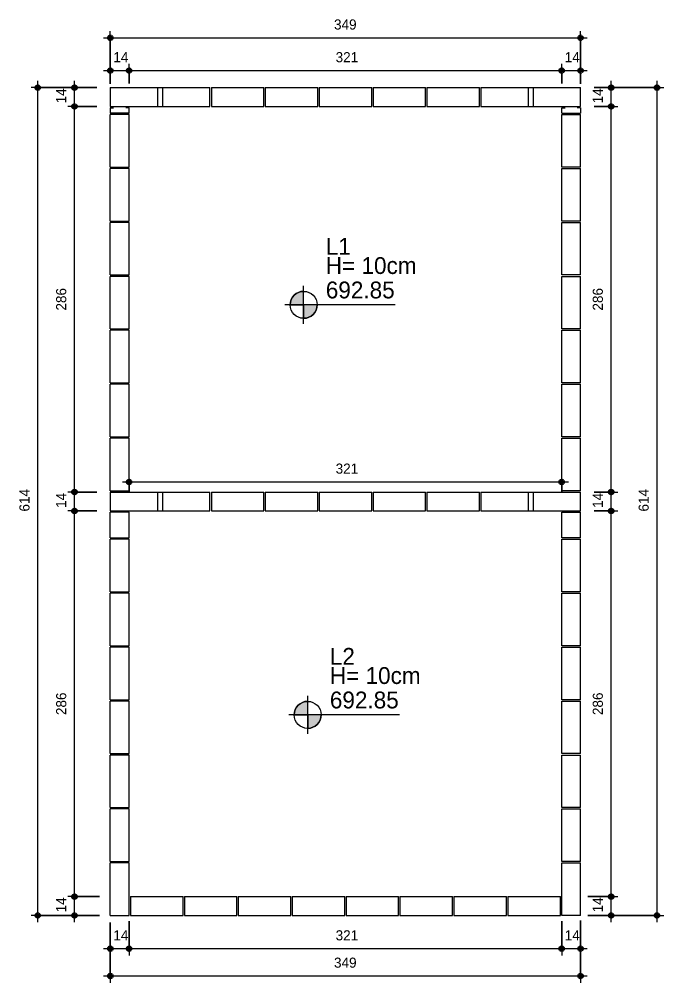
# Model space of a CAD drawing. Header units: centimetres. Extents: x 170 to 15941, y -2277 to 8860.
# Drawn here: x 15463 to 15941, y -625 to 90 of the extents above; entities that cross this region are included whole.
import ezdxf

# ---------------------------------------------------------------- set-up
doc = ezdxf.new("R2010")
doc.units = ezdxf.units.CM
doc.layers.add('A-ANNO-DIMS-1', color=1, linetype='Continuous', lineweight=9, true_color=0xff0000)
doc.layers.add('A-DETL-GENF-3', color=251, linetype='Continuous', lineweight=9, true_color=0x515151)
for name, color, linetype, lineweight in [('A-ANNO-DIMS-50', 7, 'Continuous', 9), ('A-DETL-THIN', 7, 'Continuous', 9), ('G-ANNO-TEXT', 7, 'Continuous', 9), ('S-BEAM', 7, 'Continuous', 9), ('S-BEAM-1', 7, 'Continuous', 13)]:
    doc.layers.add(name, color=color, linetype=linetype, lineweight=lineweight)
doc.styles.add('Bahnschrift_2', font='', dxfattribs={"height": 12.5})
doc.styles.add('Bahnschrift_7', font='', dxfattribs={"height": 7.5})
doc.styles.get('Bahnschrift_2').set_extended_font_data('Bahnschrift')
doc.styles.get('Bahnschrift_7').set_extended_font_data('Bahnschrift')
doc.dimstyles.new('COTA_LINEAR_3', dxfattribs={"dimscale": 30.48, "dimtxt": 8.33133, "dimasz": 0.393701, "dimexe": 0.164042, "dimexo": 0.328084, "dimgap": 0.131234, "dimtad": 1, "dimdec": 0, "dimzin": 0, "dimdsep": 46, "dimtxsty": 'Bahnschrift_7', "dimblk1": 'DOTSMALL', "dimblk2": 'DOTSMALL', "dimsah": 1, "dimcen": 0.09, "dimdle": 0.164042, "dimazin": 0, "dimtfac": 1, "dimtdec": 4, "dimtix": 1, "dimtmove": 0, "dimatfit": 3, "dimfxl": 1, "dimtvp": 1, "dimtolj": 1, "dimtzin": 0, "dimarcsym": 2})

# ---------------------------------------------------------------- blocks, each defined once
blk = doc.blocks.new('LEONE - BLOCO CANALETA 14X39X2 - LEONE - BLOCO CANALETA 14X39X19-2679375-COB_ RESERVATÓRIO')
at = {"layer": 'S-BEAM-1'}
for p, q in [((-19.5, 7), (19.5, 7)), ((-19.5, 7), (-19.5, -7)), ((19.5, -7), (19.5, 7)), ((-19.5, -7), (19.5, -7))]:
    blk.add_line(p, q, dxfattribs=at)
blk = doc.blocks.new('LEONE - BLOCO CANALETA 14X39X1 - LEONE - BLOCO CANALETA 14X39X19-2457813-COB_ RESERVATÓRIO')
at = {"layer": 'S-BEAM-1'}
for p, q in [((-19.5, 7), (19.5, 7)), ((-19.5, 7), (-19.5, -7)), ((19.5, -7), (19.5, 7)), ((-19.5, -7), (19.5, -7))]:
    blk.add_line(p, q, dxfattribs=at)
blk = doc.blocks.new('LEONE - BLOCO 14x04x19 - LEONE - BLOCO 14x04x19-533013-COB_ RESERVATÓRIO')
at = {"layer": 'S-BEAM-1'}
for p, q in [((1.5, 7), (-2.5, 7)), ((-2.5, -7), (-2.5, 7)), ((1.5, 7), (1.5, 4.5)), ((-2.5, -7), (1.5, -7)), ((1.5, -7), (1.5, -4.5))]:
    blk.add_line(p, q, dxfattribs=at)
blk = doc.blocks.new('LEONE - BLOCO CANALETA 14X19X19 - LEONE - BLOCO CANALETA 14X19X19-561206-COB_ RESERVATÓRIO')
at = {"layer": 'S-BEAM-1'}
for p, q in [((-9.5, 7), (9.5, 7)), ((-9.5, 7), (-9.5, -7)), ((9.5, -7), (9.5, 7)), ((-9.5, -7), (9.5, -7))]:
    blk.add_line(p, q, dxfattribs=at)
blk = doc.blocks.new('LEONE - BLOCO CANALETA 14X39X1 - LEONE - BLOCO CANALETA 14X39X19-3508886-COB_ RESERVATÓRIO')
at = {"layer": 'S-BEAM-1'}
for p, q in [((-19.5, 7), (19.5, 7)), ((-19.5, -7), (-19.5, 7)), ((19.5, 7), (19.5, -7)), ((-19.5, -7), (19.5, -7))]:
    blk.add_line(p, q, dxfattribs=at)
blk = doc.blocks.new('LEONE - BLOCO 14x04x19 - LEONE - BLOCO 14x04x19-3024611-COB_ RESERVATÓRIO')
at = {"layer": 'S-BEAM-1'}
for p, q in [((-2.5, 7), (1.5, 7)), ((-2.5, 7), (-2.5, -7)), ((1.5, 7), (1.5, 4.5)), ((1.5, -7), (-2.5, -7)), ((1.5, -7), (1.5, -4.5))]:
    blk.add_line(p, q, dxfattribs=at)
blk = doc.blocks.new('LEONE - BLOCO CANALETA 14X19X19 - LEONE - BLOCO CANALETA 14X19X19-3028554-COB_ RESERVATÓRIO')
at = {"layer": 'S-BEAM-1'}
for p, q in [((-9.5, 7), (9.5, 7)), ((-9.5, -7), (-9.5, 7)), ((9.5, 7), (9.5, -7)), ((-9.5, -7), (9.5, -7))]:
    blk.add_line(p, q, dxfattribs=at)
blk = doc.blocks.new('DIMBLOCK505-COB_ RESERVATÓRIO')
at = {"layer": 'A-ANNO-DIMS-50', "lineweight": 35, "true_color": 0xff0000}
h = blk.add_hatch(color=1, dxfattribs=at)
edge = h.paths.add_edge_path()
edge.add_arc((15901.93, -560.76), 1.5, 0, 360)
h = blk.add_hatch(color=1, dxfattribs=at)
edge = h.paths.add_edge_path()
edge.add_arc((15901.93, -574.76), 1.5, 0, 360)
at = {"layer": 'A-ANNO-DIMS-50', "color": 1, "true_color": 0xff0000}
for p, q in [((15884.57, -560.76), (15906.93, -560.76)), ((15901.93, -560.76), (15884.57, -560.76)), ((15901.93, -579.76), (15901.93, -560.76)), ((15884.57, -574.76), (15906.93, -574.76)), ((15901.93, -574.76), (15884.57, -574.76))]:
    blk.add_line(p, q, dxfattribs=at)
at = {"layer": 'A-ANNO-DIMS-50', "color": 1, "lineweight": 35, "true_color": 0xff0000}
for centre in [(15901.93, -560.76), (15901.93, -574.76)]:
    blk.add_circle(centre, 1.5, dxfattribs=at)
at = {"layer": 'A-ANNO-DIMS-50', "color": 0, "insert": (15888.28, -572.49), "char_height": 7.5, "width": 11.3609, "attachment_point": 1, "rotation": 90, "line_spacing_factor": 1.009858, "style": 'Bahnschrift_7'}
blk.add_mtext('14', dxfattribs=at)
blk = doc.blocks.new('_DotSmall')
at = {"color": 0, "linetype": 'ByBlock', "const_width": 0.5}
blk.add_lwpolyline([(-0.0625, 0, 1), (0.0625, 0, 1)], format="xyb", close=True, dxfattribs=at)
blk = doc.blocks.new('DIMBLOCK506-COB_ RESERVATÓRIO')
at = {"layer": 'A-ANNO-DIMS-50', "lineweight": 35, "true_color": 0xff0000}
h = blk.add_hatch(color=1, dxfattribs=at)
edge = h.paths.add_edge_path()
edge.add_arc((15901.93, -274.76), 1.5, 0, 360)
h = blk.add_hatch(color=1, dxfattribs=at)
edge = h.paths.add_edge_path()
edge.add_arc((15901.93, -560.76), 1.5, 0, 360)
at = {"layer": 'A-ANNO-DIMS-50', "color": 1, "true_color": 0xff0000}
for p, q in [((15889.24, -274.76), (15906.93, -274.76)), ((15901.93, -274.76), (15889.24, -274.76)), ((15901.93, -560.76), (15901.93, -274.76)), ((15884.57, -560.76), (15906.93, -560.76)), ((15901.93, -560.76), (15884.57, -560.76))]:
    blk.add_line(p, q, dxfattribs=at)
at = {"layer": 'A-ANNO-DIMS-50', "color": 1, "lineweight": 35, "true_color": 0xff0000}
for centre in [(15901.93, -274.76), (15901.93, -560.76)]:
    blk.add_circle(centre, 1.5, dxfattribs=at)
at = {"layer": 'A-ANNO-DIMS-50', "color": 0, "insert": (15888.28, -426.15), "char_height": 7.5, "width": 20.1467, "attachment_point": 1, "rotation": 90, "line_spacing_factor": 1.009858, "style": 'Bahnschrift_7'}
blk.add_mtext('286', dxfattribs=at)
blk = doc.blocks.new('DIMBLOCK507-COB_ RESERVATÓRIO')
at = {"layer": 'A-ANNO-DIMS-50', "lineweight": 35, "true_color": 0xff0000}
h = blk.add_hatch(color=1, dxfattribs=at)
edge = h.paths.add_edge_path()
edge.add_arc((15901.93, -260.76), 1.5, 0, 360)
h = blk.add_hatch(color=1, dxfattribs=at)
edge = h.paths.add_edge_path()
edge.add_arc((15901.93, -274.76), 1.5, 0, 360)
at = {"layer": 'A-ANNO-DIMS-50', "color": 1, "true_color": 0xff0000}
for p, q in [((15889.24, -260.76), (15906.93, -260.76)), ((15901.93, -260.76), (15889.24, -260.76)), ((15901.93, -274.76), (15901.93, -260.76)), ((15889.24, -274.76), (15906.93, -274.76)), ((15901.93, -274.76), (15889.24, -274.76))]:
    blk.add_line(p, q, dxfattribs=at)
at = {"layer": 'A-ANNO-DIMS-50', "color": 1, "lineweight": 35, "true_color": 0xff0000}
for centre in [(15901.93, -260.76), (15901.93, -274.76)]:
    blk.add_circle(centre, 1.5, dxfattribs=at)
at = {"layer": 'A-ANNO-DIMS-50', "color": 0, "insert": (15888.28, -272.49), "char_height": 7.5, "width": 11.3609, "attachment_point": 1, "rotation": 90, "line_spacing_factor": 1.009858, "style": 'Bahnschrift_7'}
blk.add_mtext('14', dxfattribs=at)
blk = doc.blocks.new('DIMBLOCK508-COB_ RESERVATÓRIO')
at = {"layer": 'A-ANNO-DIMS-50', "lineweight": 35, "true_color": 0xff0000}
h = blk.add_hatch(color=1, dxfattribs=at)
edge = h.paths.add_edge_path()
edge.add_arc((15901.93, 25.24), 1.5, 0, 360)
h = blk.add_hatch(color=1, dxfattribs=at)
edge = h.paths.add_edge_path()
edge.add_arc((15901.93, -260.76), 1.5, 0, 360)
at = {"layer": 'A-ANNO-DIMS-50', "color": 1, "true_color": 0xff0000}
for p, q in [((15889.24, 25.24), (15906.93, 25.24)), ((15901.93, 25.24), (15889.24, 25.24)), ((15901.93, -260.76), (15901.93, 25.24)), ((15889.24, -260.76), (15906.93, -260.76)), ((15901.93, -260.76), (15889.24, -260.76))]:
    blk.add_line(p, q, dxfattribs=at)
at = {"layer": 'A-ANNO-DIMS-50', "color": 1, "lineweight": 35, "true_color": 0xff0000}
for centre in [(15901.93, 25.24), (15901.93, -260.76)]:
    blk.add_circle(centre, 1.5, dxfattribs=at)
at = {"layer": 'A-ANNO-DIMS-50', "color": 0, "insert": (15888.28, -126.15), "char_height": 7.5, "width": 20.1467, "attachment_point": 1, "rotation": 90, "line_spacing_factor": 1.009858, "style": 'Bahnschrift_7'}
blk.add_mtext('286', dxfattribs=at)
blk = doc.blocks.new('DIMBLOCK509-COB_ RESERVATÓRIO')
at = {"layer": 'A-ANNO-DIMS-50', "lineweight": 35, "true_color": 0xff0000}
h = blk.add_hatch(color=1, dxfattribs=at)
edge = h.paths.add_edge_path()
edge.add_arc((15901.93, 39.24), 1.5, 0, 360)
h = blk.add_hatch(color=1, dxfattribs=at)
edge = h.paths.add_edge_path()
edge.add_arc((15901.93, 25.24), 1.5, 0, 360)
at = {"layer": 'A-ANNO-DIMS-50', "color": 1, "true_color": 0xff0000}
for p, q in [((15901.93, 25.24), (15901.93, 44.24)), ((15889.24, 39.24), (15906.93, 39.24)), ((15901.93, 39.24), (15889.24, 39.24)), ((15889.24, 25.24), (15906.93, 25.24)), ((15901.93, 25.24), (15889.24, 25.24))]:
    blk.add_line(p, q, dxfattribs=at)
at = {"layer": 'A-ANNO-DIMS-50', "color": 1, "lineweight": 35, "true_color": 0xff0000}
for centre in [(15901.93, 39.24), (15901.93, 25.24)]:
    blk.add_circle(centre, 1.5, dxfattribs=at)
at = {"layer": 'A-ANNO-DIMS-50', "color": 0, "insert": (15888.28, 27.51), "char_height": 7.5, "width": 11.3609, "attachment_point": 1, "rotation": 90, "line_spacing_factor": 1.009858, "style": 'Bahnschrift_7'}
blk.add_mtext('14', dxfattribs=at)
blk = doc.blocks.new('DIMBLOCK510-COB_ RESERVATÓRIO')
at = {"layer": 'A-ANNO-DIMS-50', "lineweight": 35, "true_color": 0xff0000}
h = blk.add_hatch(color=1, dxfattribs=at)
edge = h.paths.add_edge_path()
edge.add_arc((15935.96, 39.24), 1.5, 0, 360)
h = blk.add_hatch(color=1, dxfattribs=at)
edge = h.paths.add_edge_path()
edge.add_arc((15935.96, -574.76), 1.5, 0, 360)
at = {"layer": 'A-ANNO-DIMS-50', "color": 1, "true_color": 0xff0000}
for p, q in [((15935.96, 44.24), (15935.96, -579.76)), ((15889.24, 39.24), (15940.96, 39.24)), ((15935.96, 39.24), (15889.24, 39.24)), ((15889.24, -574.76), (15940.96, -574.76)), ((15935.96, -574.76), (15889.24, -574.76))]:
    blk.add_line(p, q, dxfattribs=at)
at = {"layer": 'A-ANNO-DIMS-50', "color": 1, "lineweight": 35, "true_color": 0xff0000}
for centre in [(15935.96, 39.24), (15935.96, -574.76)]:
    blk.add_circle(centre, 1.5, dxfattribs=at)
at = {"layer": 'A-ANNO-DIMS-50', "color": 0, "insert": (15922.32, -275.2), "char_height": 7.5, "width": 17.8745, "attachment_point": 1, "rotation": 90, "line_spacing_factor": 1.009858, "style": 'Bahnschrift_7'}
blk.add_mtext('614', dxfattribs=at)
blk = doc.blocks.new('DIMBLOCK511-COB_ RESERVATÓRIO')
at = {"layer": 'A-ANNO-DIMS-50', "lineweight": 35, "true_color": 0xff0000}
h = blk.add_hatch(color=1, dxfattribs=at)
edge = h.paths.add_edge_path()
edge.add_arc((15503.72, -560.76), 1.5, 0, 360)
h = blk.add_hatch(color=1, dxfattribs=at)
edge = h.paths.add_edge_path()
edge.add_arc((15503.72, -574.76), 1.5, 0, 360)
at = {"layer": 'A-ANNO-DIMS-50', "color": 1, "true_color": 0xff0000}
for p, q in [((15522.21, -560.76), (15498.72, -560.76)), ((15503.72, -579.76), (15503.72, -560.76)), ((15503.72, -560.76), (15522.21, -560.76)), ((15522.21, -574.76), (15498.72, -574.76)), ((15503.72, -574.76), (15522.21, -574.76))]:
    blk.add_line(p, q, dxfattribs=at)
at = {"layer": 'A-ANNO-DIMS-50', "color": 1, "lineweight": 35, "true_color": 0xff0000}
for centre in [(15503.72, -560.76), (15503.72, -574.76)]:
    blk.add_circle(centre, 1.5, dxfattribs=at)
at = {"layer": 'A-ANNO-DIMS-50', "color": 0, "insert": (15490.08, -572.49), "char_height": 7.5, "width": 11.3609, "attachment_point": 1, "rotation": 90, "line_spacing_factor": 1.009858, "style": 'Bahnschrift_7'}
blk.add_mtext('14', dxfattribs=at)
blk = doc.blocks.new('DIMBLOCK512-COB_ RESERVATÓRIO')
at = {"layer": 'A-ANNO-DIMS-50', "lineweight": 35, "true_color": 0xff0000}
h = blk.add_hatch(color=1, dxfattribs=at)
edge = h.paths.add_edge_path()
edge.add_arc((15503.72, -274.76), 1.5, 0, 360)
h = blk.add_hatch(color=1, dxfattribs=at)
edge = h.paths.add_edge_path()
edge.add_arc((15503.72, -560.76), 1.5, 0, 360)
at = {"layer": 'A-ANNO-DIMS-50', "color": 1, "true_color": 0xff0000}
for p, q in [((15520.24, -274.76), (15498.72, -274.76)), ((15503.72, -560.76), (15503.72, -274.76)), ((15503.72, -274.76), (15520.24, -274.76)), ((15522.21, -560.76), (15498.72, -560.76)), ((15503.72, -560.76), (15522.21, -560.76))]:
    blk.add_line(p, q, dxfattribs=at)
at = {"layer": 'A-ANNO-DIMS-50', "color": 1, "lineweight": 35, "true_color": 0xff0000}
for centre in [(15503.72, -274.76), (15503.72, -560.76)]:
    blk.add_circle(centre, 1.5, dxfattribs=at)
at = {"layer": 'A-ANNO-DIMS-50', "color": 0, "insert": (15490.08, -426.15), "char_height": 7.5, "width": 20.1467, "attachment_point": 1, "rotation": 90, "line_spacing_factor": 1.009858, "style": 'Bahnschrift_7'}
blk.add_mtext('286', dxfattribs=at)
blk = doc.blocks.new('DIMBLOCK513-COB_ RESERVATÓRIO')
at = {"layer": 'A-ANNO-DIMS-50', "lineweight": 35, "true_color": 0xff0000}
h = blk.add_hatch(color=1, dxfattribs=at)
edge = h.paths.add_edge_path()
edge.add_arc((15503.72, -260.76), 1.5, 0, 360)
h = blk.add_hatch(color=1, dxfattribs=at)
edge = h.paths.add_edge_path()
edge.add_arc((15503.72, -274.76), 1.5, 0, 360)
at = {"layer": 'A-ANNO-DIMS-50', "color": 1, "true_color": 0xff0000}
for p, q in [((15520.24, -260.76), (15498.72, -260.76)), ((15503.72, -274.76), (15503.72, -260.76)), ((15503.72, -260.76), (15520.24, -260.76)), ((15520.24, -274.76), (15498.72, -274.76)), ((15503.72, -274.76), (15520.24, -274.76))]:
    blk.add_line(p, q, dxfattribs=at)
at = {"layer": 'A-ANNO-DIMS-50', "color": 1, "lineweight": 35, "true_color": 0xff0000}
for centre in [(15503.72, -260.76), (15503.72, -274.76)]:
    blk.add_circle(centre, 1.5, dxfattribs=at)
at = {"layer": 'A-ANNO-DIMS-50', "color": 0, "insert": (15490.08, -272.49), "char_height": 7.5, "width": 11.3609, "attachment_point": 1, "rotation": 90, "line_spacing_factor": 1.009858, "style": 'Bahnschrift_7'}
blk.add_mtext('14', dxfattribs=at)
blk = doc.blocks.new('DIMBLOCK514-COB_ RESERVATÓRIO')
at = {"layer": 'A-ANNO-DIMS-50', "lineweight": 35, "true_color": 0xff0000}
h = blk.add_hatch(color=1, dxfattribs=at)
edge = h.paths.add_edge_path()
edge.add_arc((15503.72, 25.24), 1.5, 0, 360)
h = blk.add_hatch(color=1, dxfattribs=at)
edge = h.paths.add_edge_path()
edge.add_arc((15503.72, -260.76), 1.5, 0, 360)
at = {"layer": 'A-ANNO-DIMS-50', "color": 1, "true_color": 0xff0000}
for p, q in [((15520.24, 25.24), (15498.72, 25.24)), ((15503.72, -260.76), (15503.72, 25.24)), ((15503.72, 25.24), (15520.24, 25.24)), ((15520.24, -260.76), (15498.72, -260.76)), ((15503.72, -260.76), (15520.24, -260.76))]:
    blk.add_line(p, q, dxfattribs=at)
at = {"layer": 'A-ANNO-DIMS-50', "color": 1, "lineweight": 35, "true_color": 0xff0000}
for centre in [(15503.72, 25.24), (15503.72, -260.76)]:
    blk.add_circle(centre, 1.5, dxfattribs=at)
at = {"layer": 'A-ANNO-DIMS-50', "color": 0, "insert": (15490.08, -126.15), "char_height": 7.5, "width": 20.1467, "attachment_point": 1, "rotation": 90, "line_spacing_factor": 1.009858, "style": 'Bahnschrift_7'}
blk.add_mtext('286', dxfattribs=at)
blk = doc.blocks.new('DIMBLOCK515-COB_ RESERVATÓRIO')
at = {"layer": 'A-ANNO-DIMS-50', "lineweight": 35, "true_color": 0xff0000}
h = blk.add_hatch(color=1, dxfattribs=at)
edge = h.paths.add_edge_path()
edge.add_arc((15503.72, 39.24), 1.5, 0, 360)
h = blk.add_hatch(color=1, dxfattribs=at)
edge = h.paths.add_edge_path()
edge.add_arc((15503.72, 25.24), 1.5, 0, 360)
at = {"layer": 'A-ANNO-DIMS-50', "color": 1, "true_color": 0xff0000}
for p, q in [((15503.72, 25.24), (15503.72, 44.24)), ((15520.24, 39.24), (15498.72, 39.24)), ((15503.72, 39.24), (15520.24, 39.24)), ((15520.24, 25.24), (15498.72, 25.24)), ((15503.72, 25.24), (15520.24, 25.24))]:
    blk.add_line(p, q, dxfattribs=at)
at = {"layer": 'A-ANNO-DIMS-50', "color": 1, "lineweight": 35, "true_color": 0xff0000}
for centre in [(15503.72, 39.24), (15503.72, 25.24)]:
    blk.add_circle(centre, 1.5, dxfattribs=at)
at = {"layer": 'A-ANNO-DIMS-50', "color": 0, "insert": (15490.08, 27.51), "char_height": 7.5, "width": 11.3609, "attachment_point": 1, "rotation": 90, "line_spacing_factor": 1.009858, "style": 'Bahnschrift_7'}
blk.add_mtext('14', dxfattribs=at)
blk = doc.blocks.new('DIMBLOCK516-COB_ RESERVATÓRIO')
at = {"layer": 'A-ANNO-DIMS-50', "lineweight": 35, "true_color": 0xff0000}
h = blk.add_hatch(color=1, dxfattribs=at)
edge = h.paths.add_edge_path()
edge.add_arc((15476.46, 39.24), 1.5, 0, 360)
h = blk.add_hatch(color=1, dxfattribs=at)
edge = h.paths.add_edge_path()
edge.add_arc((15476.46, -574.76), 1.5, 0, 360)
at = {"layer": 'A-ANNO-DIMS-50', "color": 1, "true_color": 0xff0000}
for p, q in [((15476.46, -579.76), (15476.46, 44.24)), ((15520.24, 39.24), (15471.46, 39.24)), ((15476.46, 39.24), (15520.24, 39.24)), ((15520.24, -574.76), (15471.46, -574.76)), ((15476.46, -574.76), (15520.24, -574.76))]:
    blk.add_line(p, q, dxfattribs=at)
at = {"layer": 'A-ANNO-DIMS-50', "color": 1, "lineweight": 35, "true_color": 0xff0000}
for centre in [(15476.46, 39.24), (15476.46, -574.76)]:
    blk.add_circle(centre, 1.5, dxfattribs=at)
at = {"layer": 'A-ANNO-DIMS-50', "color": 0, "insert": (15462.82, -275.2), "char_height": 7.5, "width": 17.8745, "attachment_point": 1, "rotation": 90, "line_spacing_factor": 1.009858, "style": 'Bahnschrift_7'}
blk.add_mtext('614', dxfattribs=at)
blk = doc.blocks.new('DIMBLOCK517-COB_ RESERVATÓRIO')
at = {"layer": 'A-ANNO-DIMS-50', "lineweight": 35, "true_color": 0xff0000}
h = blk.add_hatch(color=1, dxfattribs=at)
edge = h.paths.add_edge_path()
edge.add_arc((15530.24, 51.87), 1.5, 0, 360)
h = blk.add_hatch(color=1, dxfattribs=at)
edge = h.paths.add_edge_path()
edge.add_arc((15544.24, 51.87), 1.5, 0, 360)
at = {"layer": 'A-ANNO-DIMS-50', "color": 1, "true_color": 0xff0000}
for p, q in [((15525.24, 51.87), (15544.24, 51.87)), ((15530.24, 42.11), (15530.24, 56.87)), ((15530.24, 51.87), (15530.24, 42.11)), ((15544.24, 42.28), (15544.24, 56.87)), ((15544.24, 51.87), (15544.24, 42.28))]:
    blk.add_line(p, q, dxfattribs=at)
at = {"layer": 'A-ANNO-DIMS-50', "color": 1, "lineweight": 35, "true_color": 0xff0000}
for centre in [(15530.24, 51.87), (15544.24, 51.87)]:
    blk.add_circle(centre, 1.5, dxfattribs=at)
at = {"layer": 'A-ANNO-DIMS-50', "color": 0, "insert": (15532.51, 65.52), "char_height": 7.5, "width": 11.3609, "attachment_point": 1, "line_spacing_factor": 1.009858, "style": 'Bahnschrift_7'}
blk.add_mtext('14', dxfattribs=at)
blk = doc.blocks.new('DIMBLOCK518-COB_ RESERVATÓRIO')
at = {"layer": 'A-ANNO-DIMS-50', "lineweight": 35, "true_color": 0xff0000}
h = blk.add_hatch(color=1, dxfattribs=at)
edge = h.paths.add_edge_path()
edge.add_arc((15544.24, 51.87), 1.5, 0, 360)
h = blk.add_hatch(color=1, dxfattribs=at)
edge = h.paths.add_edge_path()
edge.add_arc((15865.24, 51.87), 1.5, 0, 360)
at = {"layer": 'A-ANNO-DIMS-50', "color": 1, "true_color": 0xff0000}
for p, q in [((15544.24, 42.28), (15544.24, 56.87)), ((15544.24, 51.87), (15865.24, 51.87)), ((15544.24, 51.87), (15544.24, 42.28)), ((15865.24, 42.28), (15865.24, 56.87)), ((15865.24, 51.87), (15865.24, 42.28))]:
    blk.add_line(p, q, dxfattribs=at)
at = {"layer": 'A-ANNO-DIMS-50', "color": 1, "lineweight": 35, "true_color": 0xff0000}
for centre in [(15544.24, 51.87), (15865.24, 51.87)]:
    blk.add_circle(centre, 1.5, dxfattribs=at)
at = {"layer": 'A-ANNO-DIMS-50', "color": 0, "insert": (15697.48, 65.52), "char_height": 7.5, "width": 17.4201, "attachment_point": 1, "line_spacing_factor": 1.009858, "style": 'Bahnschrift_7'}
blk.add_mtext('321', dxfattribs=at)
blk = doc.blocks.new('DIMBLOCK519-COB_ RESERVATÓRIO')
at = {"layer": 'A-ANNO-DIMS-50', "lineweight": 35, "true_color": 0xff0000}
h = blk.add_hatch(color=1, dxfattribs=at)
edge = h.paths.add_edge_path()
edge.add_arc((15865.24, 51.87), 1.5, 0, 360)
h = blk.add_hatch(color=1, dxfattribs=at)
edge = h.paths.add_edge_path()
edge.add_arc((15879.24, 51.87), 1.5, 0, 360)
at = {"layer": 'A-ANNO-DIMS-50', "color": 1, "true_color": 0xff0000}
for p, q in [((15865.24, 42.28), (15865.24, 56.87)), ((15865.24, 51.87), (15884.24, 51.87)), ((15865.24, 51.87), (15865.24, 42.28)), ((15879.24, 42.11), (15879.24, 56.87)), ((15879.24, 51.87), (15879.24, 42.11))]:
    blk.add_line(p, q, dxfattribs=at)
at = {"layer": 'A-ANNO-DIMS-50', "color": 1, "lineweight": 35, "true_color": 0xff0000}
for centre in [(15865.24, 51.87), (15879.24, 51.87)]:
    blk.add_circle(centre, 1.5, dxfattribs=at)
at = {"layer": 'A-ANNO-DIMS-50', "color": 0, "insert": (15867.51, 65.52), "char_height": 7.5, "width": 11.3609, "attachment_point": 1, "line_spacing_factor": 1.009858, "style": 'Bahnschrift_7'}
blk.add_mtext('14', dxfattribs=at)
blk = doc.blocks.new('DIMBLOCK520-COB_ RESERVATÓRIO')
at = {"layer": 'A-ANNO-DIMS-50', "lineweight": 35, "true_color": 0xff0000}
h = blk.add_hatch(color=1, dxfattribs=at)
edge = h.paths.add_edge_path()
edge.add_arc((15530.24, 76.14), 1.5, 0, 360)
h = blk.add_hatch(color=1, dxfattribs=at)
edge = h.paths.add_edge_path()
edge.add_arc((15879.24, 76.14), 1.5, 0, 360)
at = {"layer": 'A-ANNO-DIMS-50', "color": 1, "true_color": 0xff0000}
for p, q in [((15530.24, 49.24), (15530.24, 81.14)), ((15879.24, 49.24), (15879.24, 81.14)), ((15525.24, 76.14), (15884.24, 76.14)), ((15530.24, 76.14), (15530.24, 49.24)), ((15879.24, 76.14), (15879.24, 49.24))]:
    blk.add_line(p, q, dxfattribs=at)
at = {"layer": 'A-ANNO-DIMS-50', "color": 1, "lineweight": 35, "true_color": 0xff0000}
for centre in [(15530.24, 76.14), (15879.24, 76.14)]:
    blk.add_circle(centre, 1.5, dxfattribs=at)
at = {"layer": 'A-ANNO-DIMS-50', "color": 0, "insert": (15696.28, 89.79), "char_height": 7.5, "width": 20.2982, "attachment_point": 1, "line_spacing_factor": 1.009858, "style": 'Bahnschrift_7'}
blk.add_mtext('349', dxfattribs=at)
blk = doc.blocks.new('DIMBLOCK521-COB_ RESERVATÓRIO')
at = {"layer": 'A-ANNO-DIMS-50', "lineweight": 35, "true_color": 0xff0000}
h = blk.add_hatch(color=1, dxfattribs=at)
edge = h.paths.add_edge_path()
edge.add_arc((15544.24, -253.24), 1.5, 0, 360)
h = blk.add_hatch(color=1, dxfattribs=at)
edge = h.paths.add_edge_path()
edge.add_arc((15865.24, -253.24), 1.5, 0, 360)
at = {"layer": 'A-ANNO-DIMS-50', "color": 1, "true_color": 0xff0000}
for p, q in [((15544.24, -261.12), (15544.24, -248.24)), ((15865.24, -261.12), (15865.24, -248.24)), ((15539.24, -253.24), (15870.24, -253.24)), ((15544.24, -253.24), (15544.24, -261.12)), ((15865.24, -253.24), (15865.24, -261.12))]:
    blk.add_line(p, q, dxfattribs=at)
at = {"layer": 'A-ANNO-DIMS-50', "color": 1, "lineweight": 35, "true_color": 0xff0000}
for centre in [(15544.24, -253.24), (15865.24, -253.24)]:
    blk.add_circle(centre, 1.5, dxfattribs=at)
at = {"layer": 'A-ANNO-DIMS-50', "color": 0, "insert": (15697.48, -239.6), "char_height": 7.5, "width": 17.4201, "attachment_point": 1, "line_spacing_factor": 1.009858, "style": 'Bahnschrift_7'}
blk.add_mtext('321', dxfattribs=at)
blk = doc.blocks.new('DIMBLOCK522-COB_ RESERVATÓRIO')
at = {"layer": 'A-ANNO-DIMS-50', "lineweight": 35, "true_color": 0xff0000}
h = blk.add_hatch(color=1, dxfattribs=at)
edge = h.paths.add_edge_path()
edge.add_arc((15530.24, -599.38), 1.5, 0, 360)
h = blk.add_hatch(color=1, dxfattribs=at)
edge = h.paths.add_edge_path()
edge.add_arc((15544.24, -599.38), 1.5, 0, 360)
at = {"layer": 'A-ANNO-DIMS-50', "color": 1, "true_color": 0xff0000}
for p, q in [((15530.24, -579.9), (15530.24, -604.38)), ((15530.24, -599.38), (15530.24, -579.9)), ((15544.24, -578.9), (15544.24, -604.38)), ((15544.24, -599.38), (15544.24, -578.9)), ((15525.24, -599.38), (15544.24, -599.38))]:
    blk.add_line(p, q, dxfattribs=at)
at = {"layer": 'A-ANNO-DIMS-50', "color": 1, "lineweight": 35, "true_color": 0xff0000}
for centre in [(15530.24, -599.38), (15544.24, -599.38)]:
    blk.add_circle(centre, 1.5, dxfattribs=at)
at = {"layer": 'A-ANNO-DIMS-50', "color": 0, "insert": (15532.51, -585.74), "char_height": 7.5, "width": 11.3609, "attachment_point": 1, "line_spacing_factor": 1.009858, "style": 'Bahnschrift_7'}
blk.add_mtext('14', dxfattribs=at)
blk = doc.blocks.new('DIMBLOCK523-COB_ RESERVATÓRIO')
at = {"layer": 'A-ANNO-DIMS-50', "lineweight": 35, "true_color": 0xff0000}
h = blk.add_hatch(color=1, dxfattribs=at)
edge = h.paths.add_edge_path()
edge.add_arc((15544.24, -599.38), 1.5, 0, 360)
h = blk.add_hatch(color=1, dxfattribs=at)
edge = h.paths.add_edge_path()
edge.add_arc((15865.24, -599.38), 1.5, 0, 360)
at = {"layer": 'A-ANNO-DIMS-50', "color": 1, "true_color": 0xff0000}
for p, q in [((15544.24, -578.9), (15544.24, -604.38)), ((15544.24, -599.38), (15544.24, -578.9)), ((15865.24, -578.9), (15865.24, -604.38)), ((15865.24, -599.38), (15865.24, -578.9)), ((15544.24, -599.38), (15865.24, -599.38))]:
    blk.add_line(p, q, dxfattribs=at)
at = {"layer": 'A-ANNO-DIMS-50', "color": 1, "lineweight": 35, "true_color": 0xff0000}
for centre in [(15544.24, -599.38), (15865.24, -599.38)]:
    blk.add_circle(centre, 1.5, dxfattribs=at)
at = {"layer": 'A-ANNO-DIMS-50', "color": 0, "insert": (15697.48, -585.74), "char_height": 7.5, "width": 17.4201, "attachment_point": 1, "line_spacing_factor": 1.009858, "style": 'Bahnschrift_7'}
blk.add_mtext('321', dxfattribs=at)
blk = doc.blocks.new('DIMBLOCK524-COB_ RESERVATÓRIO')
at = {"layer": 'A-ANNO-DIMS-50', "lineweight": 35, "true_color": 0xff0000}
h = blk.add_hatch(color=1, dxfattribs=at)
edge = h.paths.add_edge_path()
edge.add_arc((15865.24, -599.38), 1.5, 0, 360)
h = blk.add_hatch(color=1, dxfattribs=at)
edge = h.paths.add_edge_path()
edge.add_arc((15879.24, -599.38), 1.5, 0, 360)
at = {"layer": 'A-ANNO-DIMS-50', "color": 1, "true_color": 0xff0000}
for p, q in [((15879.24, -578.62), (15879.24, -604.38)), ((15879.24, -599.38), (15879.24, -578.62)), ((15865.24, -578.9), (15865.24, -604.38)), ((15865.24, -599.38), (15865.24, -578.9)), ((15865.24, -599.38), (15884.24, -599.38))]:
    blk.add_line(p, q, dxfattribs=at)
at = {"layer": 'A-ANNO-DIMS-50', "color": 1, "lineweight": 35, "true_color": 0xff0000}
for centre in [(15865.24, -599.38), (15879.24, -599.38)]:
    blk.add_circle(centre, 1.5, dxfattribs=at)
at = {"layer": 'A-ANNO-DIMS-50', "color": 0, "insert": (15867.51, -585.74), "char_height": 7.5, "width": 11.3609, "attachment_point": 1, "line_spacing_factor": 1.009858, "style": 'Bahnschrift_7'}
blk.add_mtext('14', dxfattribs=at)
blk = doc.blocks.new('DIMBLOCK525-COB_ RESERVATÓRIO')
at = {"layer": 'A-ANNO-DIMS-50', "lineweight": 35, "true_color": 0xff0000}
h = blk.add_hatch(color=1, dxfattribs=at)
edge = h.paths.add_edge_path()
edge.add_arc((15530.24, -619.66), 1.5, 0, 360)
h = blk.add_hatch(color=1, dxfattribs=at)
edge = h.paths.add_edge_path()
edge.add_arc((15879.24, -619.66), 1.5, 0, 360)
at = {"layer": 'A-ANNO-DIMS-50', "color": 1, "true_color": 0xff0000}
for p, q in [((15530.24, -585.76), (15530.24, -624.66)), ((15530.24, -619.66), (15530.24, -585.76)), ((15879.24, -585.76), (15879.24, -624.66)), ((15879.24, -619.66), (15879.24, -585.76)), ((15525.24, -619.66), (15884.24, -619.66))]:
    blk.add_line(p, q, dxfattribs=at)
at = {"layer": 'A-ANNO-DIMS-50', "color": 1, "lineweight": 35, "true_color": 0xff0000}
for centre in [(15530.24, -619.66), (15879.24, -619.66)]:
    blk.add_circle(centre, 1.5, dxfattribs=at)
at = {"layer": 'A-ANNO-DIMS-50', "color": 0, "insert": (15696.28, -606.01), "char_height": 7.5, "width": 20.2982, "attachment_point": 1, "line_spacing_factor": 1.009858, "style": 'Bahnschrift_7'}
blk.add_mtext('349', dxfattribs=at)

msp = doc.modelspace()

# ---------------------------------------------------------------- hatches: boundary and pattern name
at = {"layer": 'A-DETL-GENF-3'}
for points in [[(15665.08, -121.9), (15673.74, -121.9), (15673.74, -111.9), (15671.16, -112.24), (15668.74, -113.24), (15666.67, -114.83), (15665.08, -116.9), (15664.08, -119.32), (15663.74, -121.9)], [(15673.74, -131.9), (15676.33, -131.56), (15678.74, -130.56), (15680.81, -128.98), (15682.4, -126.9), (15683.4, -124.49), (15683.74, -121.9), (15673.74, -121.9)], [(15673.74, -425.99), (15676.76, -425.99), (15676.76, -415.99), (15674.17, -416.34), (15671.76, -417.33), (15669.69, -418.92), (15668.1, -420.99), (15667.1, -423.41), (15666.76, -425.99), (15671.16, -425.99)], [(15676.76, -435.99), (15679.34, -435.65), (15681.76, -434.65), (15683.83, -433.07), (15685.42, -430.99), (15686.42, -428.58), (15686.76, -425.99), (15676.76, -425.99), (15676.76, -435.65)]]:
    msp.add_hatch(color=256, dxfattribs=at).paths.add_polyline_path(points)

# ---------------------------------------------------------------- linework, layer by layer
at = {"layer": 'A-DETL-THIN'}
for p, q in [((15673.74, -135.9), (15673.74, -107.9)), ((15673.74, -135.9), (15673.74, -107.9)), ((15673.74, -121.9), (15673.74, -111.9)), ((15741.74, -121.9), (15659.74, -121.9)), ((15741.74, -121.9), (15659.74, -121.9)), ((15663.74, -121.9), (15673.74, -121.9)), ((15683.74, -121.9), (15673.74, -121.9)), ((15673.74, -121.9), (15673.74, -131.9)), ((15676.76, -439.99), (15676.76, -411.99)), ((15676.76, -439.99), (15676.76, -411.99)), ((15676.76, -425.99), (15676.76, -415.99)), ((15744.76, -425.99), (15662.76, -425.99)), ((15744.76, -425.99), (15662.76, -425.99)), ((15666.76, -425.99), (15676.76, -425.99)), ((15686.76, -425.99), (15676.76, -425.99)), ((15676.76, -425.99), (15676.76, -435.99))]:
    msp.add_line(p, q, dxfattribs=at)
for centre in [(15673.74, -121.9), (15673.74, -121.9), (15676.76, -425.99), (15676.76, -425.99)]:
    msp.add_circle(centre, 10, dxfattribs=at)
for centre, start, end in [((15673.74, -121.9), 90, 180), ((15673.74, -121.9), 270, 0), ((15676.76, -425.99), 90, 180), ((15676.76, -425.99), 270, 360)]:
    msp.add_arc(centre, 10, start, end, dxfattribs=at)

# ---------------------------------------------------------------- block references
at = {"layer": 'S-BEAM'}
for name, p in [('LEONE - BLOCO CANALETA 14X39X2 - LEONE - BLOCO CANALETA 14X39X19-2679375-COB_ RESERVATÓRIO', (15549.74, 32.24)), ('LEONE - BLOCO CANALETA 14X39X2 - LEONE - BLOCO CANALETA 14X39X19-2679375-COB_ RESERVATÓRIO', (15584.74, 32.24)), ('LEONE - BLOCO CANALETA 14X39X2 - LEONE - BLOCO CANALETA 14X39X19-2679375-COB_ RESERVATÓRIO', (15624.74, 32.24)), ('LEONE - BLOCO CANALETA 14X39X2 - LEONE - BLOCO CANALETA 14X39X19-2679375-COB_ RESERVATÓRIO', (15664.74, 32.24)), ('LEONE - BLOCO CANALETA 14X39X2 - LEONE - BLOCO CANALETA 14X39X19-2679375-COB_ RESERVATÓRIO', (15704.74, 32.24)), ('LEONE - BLOCO CANALETA 14X39X2 - LEONE - BLOCO CANALETA 14X39X19-2679375-COB_ RESERVATÓRIO', (15744.74, 32.24)), ('LEONE - BLOCO CANALETA 14X39X2 - LEONE - BLOCO CANALETA 14X39X19-2679375-COB_ RESERVATÓRIO', (15784.74, 32.24)), ('LEONE - BLOCO CANALETA 14X39X2 - LEONE - BLOCO CANALETA 14X39X19-2679375-COB_ RESERVATÓRIO', (15824.74, 32.24)), ('LEONE - BLOCO CANALETA 14X39X2 - LEONE - BLOCO CANALETA 14X39X19-2679375-COB_ RESERVATÓRIO', (15859.74, 32.24)), ('LEONE - BLOCO CANALETA 14X39X1 - LEONE - BLOCO CANALETA 14X39X19-2457813-COB_ RESERVATÓRIO', (15549.74, -267.76)), ('LEONE - BLOCO CANALETA 14X39X1 - LEONE - BLOCO CANALETA 14X39X19-2457813-COB_ RESERVATÓRIO', (15584.74, -267.76)), ('LEONE - BLOCO CANALETA 14X39X1 - LEONE - BLOCO CANALETA 14X39X19-2457813-COB_ RESERVATÓRIO', (15624.74, -267.76)), ('LEONE - BLOCO CANALETA 14X39X1 - LEONE - BLOCO CANALETA 14X39X19-2457813-COB_ RESERVATÓRIO', (15664.74, -267.76)), ('LEONE - BLOCO CANALETA 14X39X1 - LEONE - BLOCO CANALETA 14X39X19-2457813-COB_ RESERVATÓRIO', (15704.74, -267.76)), ('LEONE - BLOCO CANALETA 14X39X1 - LEONE - BLOCO CANALETA 14X39X19-2457813-COB_ RESERVATÓRIO', (15744.74, -267.76)), ('LEONE - BLOCO CANALETA 14X39X1 - LEONE - BLOCO CANALETA 14X39X19-2457813-COB_ RESERVATÓRIO', (15784.74, -267.76)), ('LEONE - BLOCO CANALETA 14X39X1 - LEONE - BLOCO CANALETA 14X39X19-2457813-COB_ RESERVATÓRIO', (15824.74, -267.76)), ('LEONE - BLOCO CANALETA 14X39X1 - LEONE - BLOCO CANALETA 14X39X19-2457813-COB_ RESERVATÓRIO', (15859.74, -267.76)), ('LEONE - BLOCO CANALETA 14X39X1 - LEONE - BLOCO CANALETA 14X39X19-2457813-COB_ RESERVATÓRIO', (15564.74, -567.76)), ('LEONE - BLOCO CANALETA 14X39X1 - LEONE - BLOCO CANALETA 14X39X19-2457813-COB_ RESERVATÓRIO', (15604.74, -567.76)), ('LEONE - BLOCO CANALETA 14X39X1 - LEONE - BLOCO CANALETA 14X39X19-2457813-COB_ RESERVATÓRIO', (15644.74, -567.76)), ('LEONE - BLOCO CANALETA 14X39X1 - LEONE - BLOCO CANALETA 14X39X19-2457813-COB_ RESERVATÓRIO', (15684.74, -567.76)), ('LEONE - BLOCO CANALETA 14X39X1 - LEONE - BLOCO CANALETA 14X39X19-2457813-COB_ RESERVATÓRIO', (15724.74, -567.76)), ('LEONE - BLOCO CANALETA 14X39X1 - LEONE - BLOCO CANALETA 14X39X19-2457813-COB_ RESERVATÓRIO', (15764.74, -567.76)), ('LEONE - BLOCO CANALETA 14X39X1 - LEONE - BLOCO CANALETA 14X39X19-2457813-COB_ RESERVATÓRIO', (15804.74, -567.76)), ('LEONE - BLOCO CANALETA 14X39X1 - LEONE - BLOCO CANALETA 14X39X19-2457813-COB_ RESERVATÓRIO', (15844.74, -567.76))]:
    msp.add_blockref(name, p, dxfattribs=at)
for name, p, rotation in [('LEONE - BLOCO 14x04x19 - LEONE - BLOCO 14x04x19-533013-COB_ RESERVATÓRIO', (15537.24, 22.74), 89.9999999999999), ('LEONE - BLOCO 14x04x19 - LEONE - BLOCO 14x04x19-3024611-COB_ RESERVATÓRIO', (15872.24, 22.74), 90.0000000000001), ('LEONE - BLOCO CANALETA 14X39X1 - LEONE - BLOCO CANALETA 14X39X19-2457813-COB_ RESERVATÓRIO', (15537.24, -0.26), 89.9999999999999), ('LEONE - BLOCO CANALETA 14X39X1 - LEONE - BLOCO CANALETA 14X39X19-3508886-COB_ RESERVATÓRIO', (15872.24, -0.26), 90.0000000000001), ('LEONE - BLOCO CANALETA 14X39X1 - LEONE - BLOCO CANALETA 14X39X19-2457813-COB_ RESERVATÓRIO', (15537.24, -40.26), 89.9999999999999), ('LEONE - BLOCO CANALETA 14X39X1 - LEONE - BLOCO CANALETA 14X39X19-3508886-COB_ RESERVATÓRIO', (15872.24, -40.26), 90.0000000000001), ('LEONE - BLOCO CANALETA 14X39X1 - LEONE - BLOCO CANALETA 14X39X19-2457813-COB_ RESERVATÓRIO', (15537.24, -80.26), 89.9999999999999), ('LEONE - BLOCO CANALETA 14X39X1 - LEONE - BLOCO CANALETA 14X39X19-3508886-COB_ RESERVATÓRIO', (15872.24, -80.26), 90.0000000000001), ('LEONE - BLOCO CANALETA 14X39X1 - LEONE - BLOCO CANALETA 14X39X19-2457813-COB_ RESERVATÓRIO', (15537.24, -120.26), 89.9999999999999), ('LEONE - BLOCO CANALETA 14X39X1 - LEONE - BLOCO CANALETA 14X39X19-3508886-COB_ RESERVATÓRIO', (15872.24, -120.26), 90.0000000000001), ('LEONE - BLOCO CANALETA 14X39X1 - LEONE - BLOCO CANALETA 14X39X19-2457813-COB_ RESERVATÓRIO', (15537.24, -160.26), 89.9999999999999), ('LEONE - BLOCO CANALETA 14X39X1 - LEONE - BLOCO CANALETA 14X39X19-3508886-COB_ RESERVATÓRIO', (15872.24, -160.26), 90.0000000000001), ('LEONE - BLOCO CANALETA 14X39X1 - LEONE - BLOCO CANALETA 14X39X19-2457813-COB_ RESERVATÓRIO', (15537.24, -200.26), 89.9999999999999), ('LEONE - BLOCO CANALETA 14X39X1 - LEONE - BLOCO CANALETA 14X39X19-3508886-COB_ RESERVATÓRIO', (15872.24, -200.26), 90.0000000000001), ('LEONE - BLOCO CANALETA 14X39X1 - LEONE - BLOCO CANALETA 14X39X19-2457813-COB_ RESERVATÓRIO', (15537.24, -240.26), 89.9999999999999), ('LEONE - BLOCO CANALETA 14X39X1 - LEONE - BLOCO CANALETA 14X39X19-3508886-COB_ RESERVATÓRIO', (15872.24, -240.26), 90.0000000000001), ('LEONE - BLOCO CANALETA 14X19X19 - LEONE - BLOCO CANALETA 14X19X19-561206-COB_ RESERVATÓRIO', (15537.24, -285.26), 89.9999999999999), ('LEONE - BLOCO CANALETA 14X19X19 - LEONE - BLOCO CANALETA 14X19X19-3028554-COB_ RESERVATÓRIO', (15872.24, -285.26), 90.0000000000001), ('LEONE - BLOCO CANALETA 14X39X1 - LEONE - BLOCO CANALETA 14X39X19-2457813-COB_ RESERVATÓRIO', (15537.24, -315.26), 89.9999999999999), ('LEONE - BLOCO CANALETA 14X39X1 - LEONE - BLOCO CANALETA 14X39X19-3508886-COB_ RESERVATÓRIO', (15872.24, -315.26), 90.0000000000001), ('LEONE - BLOCO CANALETA 14X39X1 - LEONE - BLOCO CANALETA 14X39X19-2457813-COB_ RESERVATÓRIO', (15537.24, -355.26), 89.9999999999999), ('LEONE - BLOCO CANALETA 14X39X1 - LEONE - BLOCO CANALETA 14X39X19-3508886-COB_ RESERVATÓRIO', (15872.24, -355.26), 90.0000000000001), ('LEONE - BLOCO CANALETA 14X39X1 - LEONE - BLOCO CANALETA 14X39X19-2457813-COB_ RESERVATÓRIO', (15537.24, -395.26), 89.9999999999999), ('LEONE - BLOCO CANALETA 14X39X1 - LEONE - BLOCO CANALETA 14X39X19-3508886-COB_ RESERVATÓRIO', (15872.24, -395.26), 90.0000000000001), ('LEONE - BLOCO CANALETA 14X39X1 - LEONE - BLOCO CANALETA 14X39X19-2457813-COB_ RESERVATÓRIO', (15537.24, -435.26), 89.9999999999999), ('LEONE - BLOCO CANALETA 14X39X1 - LEONE - BLOCO CANALETA 14X39X19-3508886-COB_ RESERVATÓRIO', (15872.24, -435.26), 90.0000000000001), ('LEONE - BLOCO CANALETA 14X39X1 - LEONE - BLOCO CANALETA 14X39X19-2457813-COB_ RESERVATÓRIO', (15537.24, -475.26), 89.9999999999999), ('LEONE - BLOCO CANALETA 14X39X1 - LEONE - BLOCO CANALETA 14X39X19-3508886-COB_ RESERVATÓRIO', (15872.24, -475.26), 90.0000000000001), ('LEONE - BLOCO CANALETA 14X39X1 - LEONE - BLOCO CANALETA 14X39X19-2457813-COB_ RESERVATÓRIO', (15537.24, -515.26), 89.9999999999999), ('LEONE - BLOCO CANALETA 14X39X1 - LEONE - BLOCO CANALETA 14X39X19-3508886-COB_ RESERVATÓRIO', (15872.24, -515.26), 90.0000000000001), ('LEONE - BLOCO CANALETA 14X39X1 - LEONE - BLOCO CANALETA 14X39X19-2457813-COB_ RESERVATÓRIO', (15537.24, -555.26), 89.9999999999999), ('LEONE - BLOCO CANALETA 14X39X1 - LEONE - BLOCO CANALETA 14X39X19-3508886-COB_ RESERVATÓRIO', (15872.24, -555.26), 90.0000000000001)]:
    msp.add_blockref(name, p, dxfattribs=dict(at, rotation=rotation))

# ---------------------------------------------------------------- texts
at = {"layer": 'G-ANNO-TEXT', "char_height": 12.5, "attachment_point": 1, "style": 'Bahnschrift_2'}
for s, insert, width in [('L1', (15690.18, -72.24), 19.2405), ('H= 10cm', (15690.18, -86.5), 76.962), ('692.85', (15690.18, -104.62), 60.9283), ('L2', (15693.19, -376.34), 22.8481), ('H= 10cm', (15693.19, -390.59), 76.962), ('692.85', (15693.19, -408.71), 60.9283)]:
    msp.add_mtext(s, dxfattribs=dict(at, insert=insert, width=width))

# ---------------------------------------------------------------- dimensions: what is measured, and where the dimension line sits
at = {"layer": 'A-ANNO-DIMS-1'}
for base, p1, p2, override, picture, middle in [((15879.24, 76.14), (15530.24, 39.24), (15879.24, 39.24), {"dimpost": '<>', "dimfxl": 349}, 'DIMBLOCK520-COB_ RESERVATÓRIO', (15704.74, 83.97)), ((15544.24, 51.87), (15530.24, 32.11), (15544.24, 32.28), {"dimpost": '<>', "dimfxl": 14.000979}, 'DIMBLOCK517-COB_ RESERVATÓRIO', (15537.24, 59.62)), ((15865.24, 51.87), (15544.24, 32.28), (15865.24, 32.28), {"dimpost": '<>', "dimfxl": 321}, 'DIMBLOCK518-COB_ RESERVATÓRIO', (15704.74, 59.7)), ((15879.24, 51.87), (15865.24, 32.28), (15879.24, 32.11), {"dimpost": '<>', "dimfxl": 14.000979}, 'DIMBLOCK519-COB_ RESERVATÓRIO', (15872.24, 59.62)), ((15865.24, -253.24), (15544.24, -251.12), (15865.24, -251.12), {"dimpost": '<>', "dimfxl": 321}, 'DIMBLOCK521-COB_ RESERVATÓRIO', (15704.74, -245.41)), ((15544.24, -599.38), (15530.24, -569.9), (15544.24, -568.9), {"dimpost": '<>', "dimfxl": 14.035669}, 'DIMBLOCK522-COB_ RESERVATÓRIO', (15537.24, -591.63)), ((15865.24, -599.38), (15544.24, -568.9), (15865.24, -568.9), {"dimpost": '<>', "dimfxl": 321}, 'DIMBLOCK523-COB_ RESERVATÓRIO', (15704.74, -591.56)), ((15879.24, -599.38), (15865.24, -568.9), (15879.24, -568.62), {"dimpost": '<>', "dimfxl": 14.00275}, 'DIMBLOCK524-COB_ RESERVATÓRIO', (15872.24, -591.63)), ((15879.24, -619.66), (15530.24, -575.76), (15879.24, -575.76), {"dimpost": '<>', "dimfxl": 349}, 'DIMBLOCK525-COB_ RESERVATÓRIO', (15704.74, -611.83))]:
    dim = msp.add_linear_dim(base=base, p1=p1, p2=p2, dimstyle='COTA_LINEAR_3', override=override, dxfattribs=at)
    dim.commit()
    dim.dimension.update_dxf_attribs({"geometry": picture, "text_midpoint": middle})
for base, p1, p2, override, picture, middle in [((15476.46, 39.24), (15530.24, -574.76), (15530.24, 39.24), {"dimpost": '<>', "dimfxl": 614}, 'DIMBLOCK516-COB_ RESERVATÓRIO', (15468.67, -267.76)), ((15503.72, 39.24), (15530.24, 25.24), (15530.24, 39.24), {"dimpost": '<>', "dimfxl": 14}, 'DIMBLOCK515-COB_ RESERVATÓRIO', (15495.97, 32.24)), ((15901.93, 39.24), (15879.24, 25.24), (15879.24, 39.24), {"dimpost": '<>', "dimfxl": 14}, 'DIMBLOCK509-COB_ RESERVATÓRIO', (15894.17, 32.24)), ((15935.96, -574.76), (15879.24, 39.24), (15879.24, -574.76), {"dimpost": '<>', "dimfxl": 614}, 'DIMBLOCK510-COB_ RESERVATÓRIO', (15928.17, -267.76)), ((15503.72, 25.24), (15530.24, -260.76), (15530.24, 25.24), {"dimpost": '<>', "dimfxl": 286}, 'DIMBLOCK514-COB_ RESERVATÓRIO', (15495.89, -117.76)), ((15901.93, 25.24), (15879.24, -260.76), (15879.24, 25.24), {"dimpost": '<>', "dimfxl": 286}, 'DIMBLOCK508-COB_ RESERVATÓRIO', (15894.1, -117.76)), ((15503.72, -260.76), (15530.24, -274.76), (15530.24, -260.76), {"dimpost": '<>', "dimfxl": 14}, 'DIMBLOCK513-COB_ RESERVATÓRIO', (15495.97, -267.76)), ((15901.93, -260.76), (15879.24, -274.76), (15879.24, -260.76), {"dimpost": '<>', "dimfxl": 14}, 'DIMBLOCK507-COB_ RESERVATÓRIO', (15894.17, -267.76)), ((15503.72, -274.76), (15532.21, -560.76), (15530.24, -274.76), {"dimpost": '<>', "dimfxl": 286.006774}, 'DIMBLOCK512-COB_ RESERVATÓRIO', (15495.89, -417.76)), ((15901.93, -274.76), (15874.57, -560.76), (15879.24, -274.76), {"dimpost": '<>', "dimfxl": 286.038042}, 'DIMBLOCK506-COB_ RESERVATÓRIO', (15894.1, -417.76)), ((15503.72, -560.76), (15532.21, -574.76), (15532.21, -560.76), {"dimpost": '<>', "dimfxl": 14}, 'DIMBLOCK511-COB_ RESERVATÓRIO', (15495.97, -567.76)), ((15901.93, -560.76), (15874.57, -574.76), (15874.57, -560.76), {"dimpost": '<>', "dimfxl": 14}, 'DIMBLOCK505-COB_ RESERVATÓRIO', (15894.17, -567.76))]:
    dim = msp.add_linear_dim(base=base, p1=p1, p2=p2, angle=90, dimstyle='COTA_LINEAR_3', override=override, dxfattribs=at)
    dim.commit()
    dim.dimension.update_dxf_attribs({"geometry": picture, "text_midpoint": middle})

doc.saveas('drawing.dxf')
